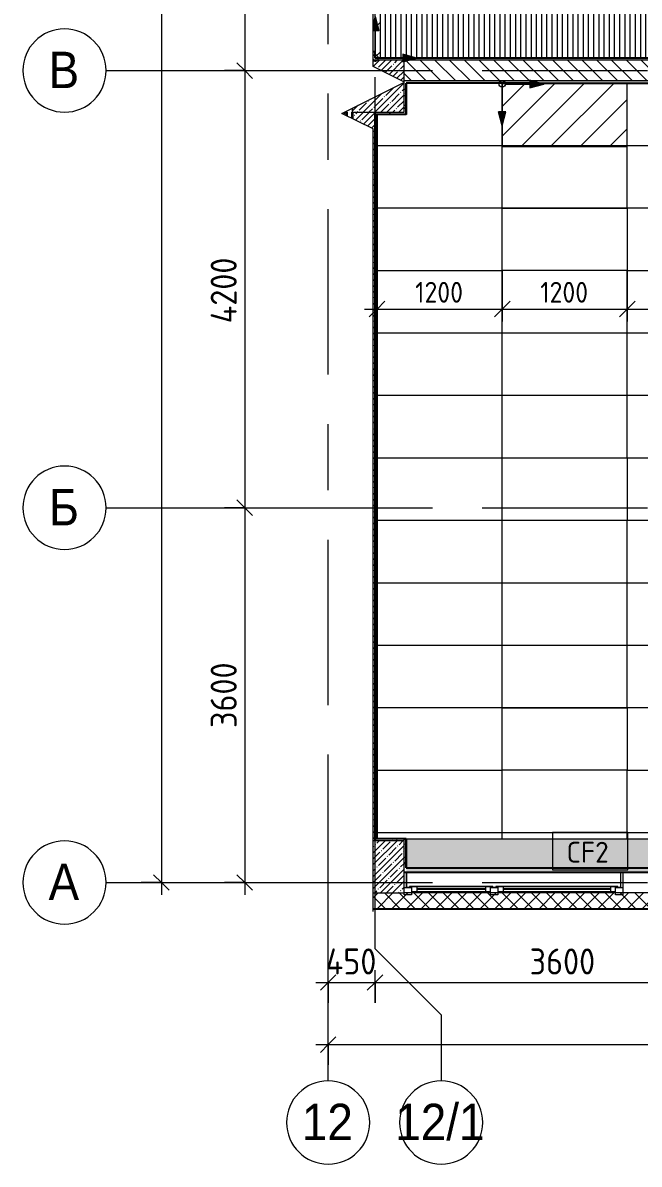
# Model space of a CAD drawing. Header units: millimetres. Extents: x 35378 to 237579, y -8553 to 29000.
# Drawn here: x 35378 to 41296, y -2706 to 8259 of the extents above; entities that cross this region are included whole.
import ezdxf

# ---------------------------------------------------------------- set-up
doc = ezdxf.new("R2010")
doc.units = ezdxf.units.MM
doc.linetypes.add('Осевая', pattern=[3175, 635, -476.25, 1587.5, -476.25])
for name, color, linetype, lineweight in [('A-ANNO-DIMS', 7, 'Continuous', 9), ('A-ANNO-DIMS-100', 7, 'Continuous', 9), ('A-CLNG', 7, 'Continuous', 9), ('A-CLNG-IDEN', 7, 'Continuous', 9), ('A-CLNG-PATT', 7, 'Continuous', 9), ('A-DETL', 7, 'Continuous', 9), ('A-DETL-GENF', 7, 'Continuous', 9), ('A-GLAZ', 7, 'Continuous', 9), ('A-GLAZ-1', 7, 'Continuous', 13), ('A-WALL', 7, 'Continuous', 9), ('I-WALL', 7, 'Continuous', 9), ('S-COLS', 7, 'Continuous', 9), ('Оси', 7, 'Continuous', 9), ('Оси-1', 7, 'Continuous', 20), ('Оси-2', 7, 'Осевая', 9)]:
    doc.layers.add(name, color=color, linetype=linetype, lineweight=lineweight)
for name, color, linetype, lineweight, true_color in [('A-DETL-GENF-2', 7, 'Continuous', 9, 0x004000), ('A-WALL-1', 7, 'Continuous', 35, 0x3c3c3c), ('A-WALL-2', 7, 'Continuous', 13, 0x3c3c3c), ('A-WALL-3', 7, 'Continuous', 25, 0x3c3c3c), ('A-WALL-FNSH-1', 7, 'Continuous', 9, 0x3c3c3c), ('A-WALL-FNSH-2', 7, 'Continuous', 13, 0x3c3c3c)]:
    doc.layers.add(name, color=color, linetype=linetype, lineweight=lineweight, true_color=true_color)
doc.styles.add('Arial', font='arial.ttf', dxfattribs={"width": 0.9, "height": 350})
doc.styles.add('GOST Common_1', font='GOST_Common.ttf', dxfattribs={"height": 200})
doc.styles.add('ISOCPEUR', font='isocpeur.ttf', dxfattribs={"width": 0.9, "height": 250})
doc.styles.add('ISOCPEUR_1', font='isocpeur.ttf', dxfattribs={"width": 0.9, "height": 200})
doc.dimstyles.new('ISO-2_0_0_9К_Средний_округл2', dxfattribs={"dimscale": 304.8, "dimtxt": 199.196235, "dimasz": 0.492126, "dimexe": 0.393701, "dimexo": 0, "dimgap": 0, "dimtad": 1, "dimdec": 0, "dimrnd": 10, "dimzin": 0, "dimdsep": 46, "dimtxsty": 'ISOCPEUR_1', "dimblk1": 'OBLIQUE', "dimblk2": 'OBLIQUE', "dimsah": 1, "dimcen": 0.09, "dimdle": 0.393701, "dimazin": 0, "dimtfac": 1, "dimtdec": 4, "dimtix": 1, "dimtmove": 0, "dimatfit": 3, "dimfxl": 1, "dimtvp": 1, "dimtolj": 1, "dimtzin": 0, "dimarcsym": 2})
doc.dimstyles.new('ISO-2_0_0_9К_Средний_округл2_1', dxfattribs={"dimscale": 304.8, "dimtxt": 199.196235, "dimasz": 0.492126, "dimexe": 0.393701, "dimexo": 0, "dimgap": 0, "dimtad": 1, "dimdec": 0, "dimrnd": 10, "dimzin": 0, "dimdsep": 46, "dimtxsty": 'ISOCPEUR_1', "dimblk1": 'OBLIQUE', "dimblk2": 'OBLIQUE', "dimsah": 1, "dimcen": 0.09, "dimdle": 0.393701, "dimazin": 0, "dimtfac": 1, "dimtdec": 4, "dimtix": 1, "dimtmove": 1, "dimatfit": 3, "dimfxl": 1, "dimtvp": 1, "dimtolj": 1, "dimtzin": 0, "dimarcsym": 2})
doc.dimstyles.new('ISO-2_5_0_9К_БОЛЬШОЙ', dxfattribs={"dimscale": 304.8, "dimtxt": 248.995294, "dimasz": 0.492126, "dimexe": 0.393701, "dimexo": 0.984252, "dimgap": 0, "dimtad": 1, "dimdec": 0, "dimrnd": 10, "dimzin": 0, "dimdsep": 46, "dimtxsty": 'ISOCPEUR', "dimblk1": 'OBLIQUE', "dimblk2": 'OBLIQUE', "dimsah": 1, "dimcen": 0.09, "dimdle": 0.393701, "dimazin": 0, "dimtfac": 1, "dimtdec": 4, "dimtix": 1, "dimtmove": 0, "dimatfit": 3, "dimfxl": 1, "dimtvp": 1, "dimtolj": 1, "dimtzin": 0, "dimarcsym": 2})
doc.dimstyles.new('ISO-2_5_0_9К_БОЛЬШОЙ_1', dxfattribs={"dimscale": 304.8, "dimtxt": 248.995294, "dimasz": 0.492126, "dimexe": 0.393701, "dimexo": 0.984252, "dimgap": 0, "dimtad": 1, "dimdec": 0, "dimrnd": 10, "dimzin": 0, "dimdsep": 46, "dimtxsty": 'ISOCPEUR', "dimblk1": 'OBLIQUE', "dimblk2": 'OBLIQUE', "dimsah": 1, "dimcen": 0.09, "dimdle": 0.393701, "dimazin": 0, "dimtfac": 1, "dimtdec": 4, "dimtix": 1, "dimtmove": 2, "dimatfit": 3, "dimfxl": 1, "dimtvp": 1, "dimtolj": 1, "dimtzin": 0, "dimarcsym": 2})
pattern_1 = [(45, (0, 0), (-57.02463, 57.02463), []), (45, (57.025, 0), (-57.02463, 57.02463), [100.806, -20.161, 3.353, -16.808])]
pattern_2 = [(0, (0, 0), (121.92, 30.48), [10.058, -81.382, 10.058, -81.382, -487.68]), (0, (0, 0), (121.92, 30.48), [-182.88, 10.058, -172.822, 10.058, -81.382, -213.36]), (0, (0, 0), (121.92, 30.48), [-457.2, 10.058, -50.902, 10.058, -142.342]), (120, (45.72, 15.24), (-87.356454, 90.345817), [10.058, -81.382, 10.058, -81.382, -487.68]), (120, (45.72, 15.24), (-87.356454, 90.345817), [-182.88, 10.058, -172.822, 10.058, -81.382, -213.36]), (120, (45.72, 15.24), (-87.356454, 90.345817), [-457.2, 10.058, -50.902, 10.058, -142.342]), (240, (60.96, 76.2), (-34.563546, -120.825817), [10.058, -81.382, 10.058, -81.382, -487.68]), (240, (60.96, 76.2), (-34.563546, -120.825817), [-182.88, 10.058, -172.822, 10.058, -81.382, -213.36]), (240, (60.96, 76.2), (-34.563546, -120.825817), [-457.2, 10.058, -50.902, 10.058, -142.342])]
pattern_3 = [(45, (0, 0), (-141.4214, 141.4214), [])]

# ---------------------------------------------------------------- blocks, each defined once
blk = doc.blocks.new('BSC_Колонна _Прямоугольная - 500х500-23286270-План потолков с обозначением видов отделки и геометрии 1 этажа в осях 12-23')
at = {"layer": 'S-COLS'}
h = blk.add_hatch(dxfattribs=at)
h.set_pattern_fill('FP_1', color=256, style=0, pattern_type=2)
h.set_pattern_definition([(45, (-38790, -7650), (-57.02463, 57.02463), []), (45, (-38732.975, -7650), (-57.02463, 57.02463), [100.806, -20.161, 3.353, -16.808])])
h.paths.add_polyline_path([(-250, -250), (250, -250), (250, 38), (-250, -212)])
h.paths.add_polyline_path([(250, 40), (250, 237), (237, 234), (237, 250), (-47, 250), (-47, 189), (221, 55)])
for p, q in [((237, 250), (-47, 250)), ((250, 40), (250, 237)), ((250, -250), (250, 38)), ((-250, -212), (-250, -250)), ((-250, -250), (250, -250))]:
    blk.add_line(p, q, dxfattribs=at)
blk = doc.blocks.new('BSC_Колонна _Прямоугольная - 500х500-V5-План потолков с обозначением видов отделки и геометрии 1 этажа в осях 12-23')
at = {"layer": 'S-COLS'}
h = blk.add_hatch(dxfattribs=at)
h.set_pattern_fill('FP_6', color=256, style=0, pattern_type=2)
h.set_pattern_definition([(45, (-38790, -150), (-57.02463, 57.02463), []), (45, (-38732.975, -150), (-57.02463, 57.02463), [100.806, -20.161, 3.353, -16.808])])
h.paths.add_polyline_path([(-47, -250), (250, -250), (250, 250), (-47, 250)])
for p, q in [((250, 250), (-47, 250)), ((250, -250), (250, 250)), ((-47, -250), (250, -250))]:
    blk.add_line(p, q, dxfattribs=at)
blk = doc.blocks.new('120_Окно_СКБ_2Ст - 120_Окно_СКБ_2Ст 2100х2400 _мал створка справа_-22446225-План потолков с обозначением видов отделки и геометрии 1 этажа в осях 12-23')
at = {"layer": 'A-GLAZ'}
for p, q in [((-930, -107), (100, -107)), ((270, -107), (930, -107)), ((-1030, -127), (-1000, -127)), ((100, -117), (-930, -117)), ((170, -127), (200, -127)), ((930, -117), (270, -117)), ((1000, -127), (1030, -127))]:
    blk.add_line(p, q, dxfattribs=at)
at = {"layer": 'A-GLAZ-1'}
for p, q in [((-1050, -127), (-1050, -57)), ((-1050, -57), (-980, -57)), ((-980, -57), (-980, -127)), ((150, -87), (-980, -87)), ((-980, -87), (-980, -127)), ((-930, -137), (-930, -87)), ((100, -137), (100, -87)), ((150, -127), (150, -57)), ((150, -57), (220, -57)), ((150, -127), (150, -87)), ((220, -57), (220, -127)), ((980, -87), (220, -87)), ((220, -87), (220, -127)), ((270, -137), (270, -87)), ((930, -137), (930, -87)), ((980, -127), (980, -57)), ((980, -57), (1050, -57)), ((980, -127), (980, -87)), ((1050, -57), (1050, -127)), ((-980, -127), (-1050, -127)), ((-980, -127), (-1000, -127)), ((-1000, -127), (-1000, -137)), ((-1000, -137), (170, -137)), ((170, -137), (-1000, -137)), ((220, -127), (150, -127)), ((170, -127), (150, -127)), ((170, -137), (170, -127)), ((220, -127), (200, -127)), ((200, -127), (200, -137)), ((200, -137), (1000, -137)), ((1000, -137), (200, -137)), ((1050, -127), (980, -127)), ((1000, -127), (980, -127)), ((1000, -137), (1000, -127))]:
    blk.add_line(p, q, dxfattribs=at)
blk = doc.blocks.new('BSC_Колонна _Прямоугольная - 500х500-V30-План потолков с обозначением видов отделки и геометрии 1 этажа в осях 12-23')
at = {"layer": 'S-COLS'}
h = blk.add_hatch(dxfattribs=at)
h.set_pattern_fill('FP_39', color=256, style=0, pattern_type=2)
h.set_pattern_definition([(45, (-38240, -7650), (-57.02463, 57.02463), []), (45, (-38182.975, -7650), (-57.02463, 57.02463), [100.806, -20.161, 3.353, -16.808])])
h.paths.add_polyline_path([(250, -250), (250, -237), (225, -250)])
for p, q in [((225, -250), (250, -250)), ((250, -250), (250, -237))]:
    blk.add_line(p, q, dxfattribs=at)
blk = doc.blocks.new('Начало раскладки_красным - Начало раскладки_красным-26112293-План потолков с обозначением видов отделки и геометрии 1 этажа в осях 12-23')
at = {"layer": 'A-DETL-GENF'}
for points in [[(36, 265), (0, 400), (-36, 265)], [(400, 0), (265, 36), (265, -36)]]:
    blk.add_hatch(color=256, dxfattribs=at).paths.add_polyline_path(points)
for p, q in [((0, 400), (-36, 265)), ((0, 400), (-36, 265)), ((36, 265), (0, 400)), ((0, 400), (36, 265)), ((-36, 265), (36, 265)), ((-36, 265), (36, 265)), ((0, 30), (0, 265)), ((30, 0), (265, 0)), ((400, 0), (265, 36)), ((265, 36), (265, -36)), ((400, 0), (265, 36)), ((265, 36), (265, -36)), ((400, 0), (265, -36)), ((265, -36), (400, 0))]:
    blk.add_line(p, q, dxfattribs=at)
blk.add_circle((0, 0), 30, dxfattribs=at)
blk = doc.blocks.new('Начало раскладки_красным - Начало раскладки_красным-V51-План потолков с обозначением видов отделки и геометрии 1 этажа в осях 12-23')
at = {"layer": 'A-DETL-GENF'}
for points in [[(-19, 265), (36, 265), (0, 400), (-19, 329), (-19, 302)], [(265, -36), (400, 0), (265, 36)]]:
    blk.add_hatch(color=256, dxfattribs=at).paths.add_polyline_path(points)
for p, q in [((0, 400), (-19, 329)), ((0, 400), (-19, 329)), ((36, 265), (0, 400)), ((0, 400), (36, 265)), ((-19, 265), (36, 265)), ((-19, 265), (36, 265)), ((0, 30), (0, 265)), ((30, 0), (265, 0)), ((400, 0), (265, 36)), ((265, 36), (265, -36)), ((400, 0), (265, 36)), ((265, 36), (265, -36)), ((400, 0), (265, -36)), ((265, -36), (400, 0))]:
    blk.add_line(p, q, dxfattribs=at)
for start, end in [(360, 131.0161), (228.9292, 360)]:
    blk.add_arc((0, 0), 30, start, end, dxfattribs=at)
blk = doc.blocks.new('DET_L_Линия разрыва - М100-30696565-План потолков с обозначением видов отделки и геометрии 1 этажа в осях 12-23')
at = {"layer": 'A-DETL-GENF'}
for p, q in [((7669, 300), (7519, 0)), ((7969, -300), (7669, 300)), ((7519, 0), (0, 0)), ((8119, 0), (7969, -300)), ((15638, 0), (8119, 0))]:
    blk.add_line(p, q, dxfattribs=at)
blk = doc.blocks.new('Ось сетки - D8-29747960-План потолков с обозначением видов отделки и геометрии 1 этажа в осях 12-23')
at = {"layer": 'Оси-1'}
for start, end in [(360, 180), (180, 360)]:
    blk.add_arc((0, 0), 4, start, end, dxfattribs=at)
blk = doc.blocks.new('DIMBLOCK10-План потолков с обозначением видов отделки и геометрии 1 этажа в осях 12-23')
at = {"layer": 'A-ANNO-DIMS-100', "lineweight": 20}
for p, q in [((37509, 10500), (37434, 10575)), ((37509, 10500), (37584, 10425)), ((37509, 7800), (37434, 7875)), ((37509, 7800), (37584, 7725))]:
    blk.add_line(p, q, dxfattribs=at)
at = {"layer": 'A-ANNO-DIMS-100'}
for p, q in [((37315, 10500), (37629, 10500)), ((37509, 10500), (37315, 10500)), ((37509, 10500), (37509, 7800)), ((37315, 7800), (37629, 7800)), ((37509, 7800), (37315, 7800))]:
    blk.add_line(p, q, dxfattribs=at)
at = {"layer": 'A-ANNO-DIMS-100', "color": 0, "insert": (37182, 8834), "char_height": 250, "width": 758.48, "attachment_point": 1, "rotation": 90, "line_spacing_factor": 1.149209, "style": 'ISOCPEUR'}
blk.add_mtext('2700', dxfattribs=at)
blk = doc.blocks.new('_Oblique')
at = {"color": 0, "linetype": 'ByBlock', "lineweight": -2}
blk.add_line((-0.5, -0.5), (0.5, 0.5), dxfattribs=at)
blk = doc.blocks.new('DIMBLOCK11-План потолков с обозначением видов отделки и геометрии 1 этажа в осях 12-23')
at = {"layer": 'A-ANNO-DIMS-100'}
for p, q in [((37315, 7800), (37629, 7800)), ((37509, 7800), (37315, 7800)), ((37509, 7800), (37509, 3600)), ((37315, 3600), (37629, 3600)), ((37509, 3600), (37315, 3600))]:
    blk.add_line(p, q, dxfattribs=at)
at = {"layer": 'A-ANNO-DIMS-100', "lineweight": 20}
for p, q in [((37509, 7800), (37434, 7875)), ((37509, 7800), (37584, 7725)), ((37509, 3600), (37434, 3675)), ((37509, 3600), (37584, 3525))]:
    blk.add_line(p, q, dxfattribs=at)
at = {"layer": 'A-ANNO-DIMS-100', "color": 0, "insert": (37182, 5372), "char_height": 250, "width": 787.21, "attachment_point": 1, "rotation": 90, "line_spacing_factor": 1.149209, "style": 'ISOCPEUR'}
blk.add_mtext('4200', dxfattribs=at)
blk = doc.blocks.new('DIMBLOCK12-План потолков с обозначением видов отделки и геометрии 1 этажа в осях 12-23')
at = {"layer": 'A-ANNO-DIMS-100', "lineweight": 20}
for p, q in [((37509, 3600), (37434, 3675)), ((37509, 3600), (37584, 3525)), ((37509, 0), (37434, 75)), ((37509, 0), (37584, -75))]:
    blk.add_line(p, q, dxfattribs=at)
at = {"layer": 'A-ANNO-DIMS-100'}
for p, q in [((37315, 3600), (37629, 3600)), ((37509, 3600), (37315, 3600)), ((37509, 3600), (37509, -120)), ((37315, 0), (37629, 0)), ((37509, 0), (37315, 0))]:
    blk.add_line(p, q, dxfattribs=at)
at = {"layer": 'A-ANNO-DIMS-100', "color": 0, "insert": (37182, 1484), "char_height": 250, "width": 758.48, "attachment_point": 1, "rotation": 90, "line_spacing_factor": 1.149209, "style": 'ISOCPEUR'}
blk.add_mtext('3600', dxfattribs=at)
blk = doc.blocks.new('DIMBLOCK13-План потолков с обозначением видов отделки и геометрии 1 этажа в осях 12-23')
at = {"layer": 'A-ANNO-DIMS-100'}
for p, q in [((36709, 27120), (36709, -120)), ((36515, 27000), (36829, 27000)), ((36709, 27000), (36515, 27000)), ((36515, 0), (36829, 0)), ((36709, 0), (36515, 0))]:
    blk.add_line(p, q, dxfattribs=at)
at = {"layer": 'A-ANNO-DIMS-100', "lineweight": 20}
for p, q in [((36709, 27000), (36634, 27075)), ((36709, 27000), (36784, 26925)), ((36709, 0), (36634, 75)), ((36709, 0), (36784, -75))]:
    blk.add_line(p, q, dxfattribs=at)
at = {"layer": 'A-ANNO-DIMS-100', "color": 0, "insert": (36382, 13795), "char_height": 250, "width": 948.1, "attachment_point": 1, "rotation": 90, "line_spacing_factor": 1.149209, "style": 'ISOCPEUR'}
blk.add_mtext('27000', dxfattribs=at)
blk = doc.blocks.new('DIMBLOCK14-План потолков с обозначением видов отделки и геометрии 1 этажа в осях 12-23')
at = {"layer": 'A-ANNO-DIMS-100'}
for p, q in [((38310, -1751), (38310, -1437)), ((84560, -1751), (84560, -1437)), ((38190, -1557), (84680, -1557)), ((38310, -1557), (38310, -1751)), ((84560, -1557), (84560, -1751))]:
    blk.add_line(p, q, dxfattribs=at)
at = {"layer": 'A-ANNO-DIMS-100', "lineweight": 20}
for p, q in [((38310, -1557), (38385, -1482)), ((84560, -1557), (84635, -1482)), ((38310, -1557), (38235, -1632)), ((84560, -1557), (84485, -1632))]:
    blk.add_line(p, q, dxfattribs=at)
at = {"layer": 'A-ANNO-DIMS-100', "color": 0, "insert": (61028, -1231), "char_height": 250, "width": 976.83, "attachment_point": 1, "line_spacing_factor": 1.149209, "style": 'ISOCPEUR'}
blk.add_mtext('46250', dxfattribs=at)
blk = doc.blocks.new('DIMBLOCK15-План потолков с обозначением видов отделки и геометрии 1 этажа в осях 12-23')
at = {"layer": 'A-ANNO-DIMS-100'}
for p, q in [((38310, -1155), (38310, -841)), ((38760, -1155), (38760, -841)), ((38190, -961), (38760, -961)), ((38310, -961), (38310, -1155)), ((38760, -961), (38760, -1155))]:
    blk.add_line(p, q, dxfattribs=at)
at = {"layer": 'A-ANNO-DIMS-100', "lineweight": 20}
for p, q in [((38310, -961), (38235, -1036)), ((38310, -961), (38385, -886)), ((38760, -961), (38685, -1036)), ((38760, -961), (38835, -886))]:
    blk.add_line(p, q, dxfattribs=at)
at = {"layer": 'A-ANNO-DIMS-100', "color": 0, "insert": (38286, -634), "char_height": 250, "width": 597.59, "attachment_point": 1, "line_spacing_factor": 1.149209, "style": 'ISOCPEUR'}
blk.add_mtext('450', dxfattribs=at)
blk = doc.blocks.new('DIMBLOCK16-План потолков с обозначением видов отделки и геометрии 1 этажа в осях 12-23')
at = {"layer": 'A-ANNO-DIMS-100'}
for p, q in [((38760, -1155), (38760, -841)), ((42360, -1155), (42360, -841)), ((38760, -961), (42360, -961)), ((38760, -961), (38760, -1155)), ((42360, -961), (42360, -1155))]:
    blk.add_line(p, q, dxfattribs=at)
at = {"layer": 'A-ANNO-DIMS-100', "lineweight": 20}
for p, q in [((38760, -961), (38685, -1036)), ((38760, -961), (38835, -886)), ((42360, -961), (42285, -1036)), ((42360, -961), (42435, -886))]:
    blk.add_line(p, q, dxfattribs=at)
at = {"layer": 'A-ANNO-DIMS-100', "color": 0, "insert": (40244, -634), "char_height": 250, "width": 758.48, "attachment_point": 1, "line_spacing_factor": 1.149209, "style": 'ISOCPEUR'}
blk.add_mtext('3600', dxfattribs=at)
blk = doc.blocks.new('DIMBLOCK66-План потолков с обозначением видов отделки и геометрии 1 этажа в осях 12-23')
at = {"layer": 'A-ANNO-DIMS-100'}
for p, q in [((39982, 5879), (39982, 5388)), ((39982, 5508), (39982, 5879)), ((38780, 5614), (38780, 5388)), ((38780, 5508), (38780, 5614)), ((38660, 5508), (39982, 5508))]:
    blk.add_line(p, q, dxfattribs=at)
at = {"layer": 'A-ANNO-DIMS-100', "lineweight": 20}
for p, q in [((38780, 5508), (38705, 5433)), ((38780, 5508), (38855, 5583)), ((39982, 5508), (39907, 5433)), ((39982, 5508), (40057, 5583))]:
    blk.add_line(p, q, dxfattribs=at)
at = {"layer": 'A-ANNO-DIMS-100', "color": 0, "insert": (39145, 5770), "char_height": 200, "width": 565.41, "attachment_point": 1, "line_spacing_factor": 1.149209, "style": 'ISOCPEUR_1'}
blk.add_mtext('1200', dxfattribs=at)
blk = doc.blocks.new('DIMBLOCK67-План потолков с обозначением видов отделки и геометрии 1 этажа в осях 12-23')
at = {"layer": 'A-ANNO-DIMS-100'}
for p, q in [((39982, 5879), (39982, 5388)), ((39982, 5508), (39982, 5879)), ((41182, 5879), (41182, 5388)), ((41182, 5508), (41182, 5879)), ((39982, 5508), (41182, 5508))]:
    blk.add_line(p, q, dxfattribs=at)
at = {"layer": 'A-ANNO-DIMS-100', "lineweight": 20}
for p, q in [((39982, 5508), (39907, 5433)), ((39982, 5508), (40057, 5583)), ((41182, 5508), (41107, 5433)), ((41182, 5508), (41257, 5583))]:
    blk.add_line(p, q, dxfattribs=at)
at = {"layer": 'A-ANNO-DIMS-100', "color": 0, "insert": (40346, 5770), "char_height": 200, "width": 565.41, "attachment_point": 1, "line_spacing_factor": 1.149209, "style": 'ISOCPEUR_1'}
blk.add_mtext('1200', dxfattribs=at)
blk = doc.blocks.new('DIMBLOCK68-План потолков с обозначением видов отделки и геометрии 1 этажа в осях 12-23')
at = {"layer": 'A-ANNO-DIMS-100'}
for p, q in [((41182, 5879), (41182, 5388)), ((41182, 5508), (41182, 5879)), ((42382, 5879), (42382, 5388)), ((42382, 5508), (42382, 5879)), ((41182, 5508), (42382, 5508)), ((41582, 5508), (41782, 5508)), ((42154, 5508), (41582, 5508))]:
    blk.add_line(p, q, dxfattribs=at)
at = {"layer": 'A-ANNO-DIMS-100', "lineweight": 20}
for p, q in [((41182, 5508), (41107, 5433)), ((41182, 5508), (41257, 5583)), ((42382, 5508), (42307, 5433)), ((42382, 5508), (42457, 5583))]:
    blk.add_line(p, q, dxfattribs=at)
at = {"layer": 'A-ANNO-DIMS-100', "color": 0, "insert": (41682, 5770), "char_height": 200, "width": 565.41, "attachment_point": 1, "line_spacing_factor": 1.149209, "style": 'ISOCPEUR_1'}
blk.add_mtext('1200', dxfattribs=at)
blk = doc.blocks.new('М_потолков - Марка_ Имя типа-25382930-План потолков с обозначением видов отделки и геометрии 1 этажа в осях 12-23')
at = {"layer": 'A-CLNG-IDEN'}
for p, q in [((3.625, 1.984375), (-3.625, 1.984375)), ((-3.625, 1.984375), (-3.625, -1.59375)), ((3.625, -1.59375), (3.625, 1.984375)), ((-3.625, -1.59375), (3.625, -1.59375))]:
    blk.add_line(p, q, dxfattribs=at)

msp = doc.modelspace()

# ---------------------------------------------------------------- hatches: boundary and pattern name
at = {"layer": 'A-CLNG-PATT'}
h = msp.add_hatch(dxfattribs=at)
h.set_pattern_fill('FP_65', color=256, style=0, pattern_type=2)
h.set_pattern_definition([(90, (69761, -2785.95), (-50, 3e-15), [])])
h.paths.add_polyline_path([(74079, 7921), (74079, 8301), (75459, 8301), (75459, 10879.5), (61939, 10879.5), (61939, 11349), (61381, 11349), (61381, 10879), (42401, 10879), (42401, 10209), (38761, 10209), (38761.8, 8320), (38798.1, 8184.8), (38761, 8184.7), (38761, 7921), (39026.8, 7921), (39026.7, 7956.4), (39162, 7921), (73497.9, 7921)])
h = msp.add_hatch(dxfattribs=at)
h.set_pattern_fill('FP_58', color=256, style=0, pattern_type=2)
h.set_pattern_definition([(180, (38781, 5879.5), (-7e-14, -600), []), (270, (38781, 5879.5), (1200, 7e-14), [])])
h.paths.add_polyline_path([(47389, 420), (47389, 7049), (46209, 7049), (46209, 7659), (44211, 7659), (44211, 7049), (42889, 7049), (42889, 7679), (40348.2, 7679), (40381, 7670.2), (40245.8, 7633.9), (40245.7, 7679), (39061, 7679), (39061, 7379), (38781, 7379), (38781, 420), (47075.4, 420)])
h.paths.add_polyline_path([(44782.1, 1078.9), (44782.1, 1678.9), (45982.1, 1678.9), (45982.1, 1078.9)])
h.paths.add_polyline_path([(43582.1, 1078.9), (42382.1, 1078.9), (42382.1, 1678.9), (43582.1, 1678.9)])
h.paths.add_polyline_path([(41182.1, 1078.9), (39982.1, 1078.9), (39982.1, 1678.9), (41182.1, 1678.9)])
h.paths.add_polyline_path([(44782.1, 3478.9), (44782.1, 4078.9), (45982.1, 4078.9), (45982.1, 3478.9)])
h.paths.add_polyline_path([(42382.1, 3478.9), (42382.1, 4078.9), (43582.1, 4078.9), (43582.1, 3478.9)])
h.paths.add_polyline_path([(39982.1, 3478.9), (39982.1, 4078.9), (41182.1, 4078.9), (41182.1, 3478.9)])
h.paths.add_polyline_path([(44782.1, 5878.9), (44782.1, 6478.9), (45982.1, 6478.9), (45982.1, 5878.9)])
h.paths.add_polyline_path([(42382.1, 5878.9), (42382.1, 6478.9), (43582.1, 6478.9), (43582.1, 5878.9)])
h.paths.add_polyline_path([(41182.1, 5878.9), (39982.1, 5878.9), (39982.1, 6478.9), (41182.1, 6478.9)])
h.paths.add_polyline_path([(39981.2, 7270), (39944.9, 7405.2), (40017.4, 7405.3)])
h = msp.add_hatch(color=256, dxfattribs=at)
h.paths.add_polyline_path([(47389, 141), (47389, 420), (43431, 420), (43431, 141), (47075.4, 141)])
h.paths.add_polyline_path([(39735.7, 141), (42890, 141), (42890, 420), (39061, 420), (39061, 141)])
at = {"layer": 'A-DETL-GENF-2'}
h = msp.add_hatch(dxfattribs=at)
h.set_pattern_fill('FP_71', color=256, style=0, pattern_type=2)
h.set_pattern_definition(pattern_3)
h.paths.add_polyline_path([(38761, 7920), (38811, 7920), (38811, 10210), (38761, 10210), (38761.8, 8320), (38798.1, 8184.8), (38761, 8184.7)])
h = msp.add_hatch(dxfattribs=at)
h.set_pattern_fill('FP_71', color=256, style=0, pattern_type=2)
h.set_pattern_definition(pattern_3)
h.paths.add_polyline_path([(40017.4, 7070), (41181, 7070), (41181, 7671), (40381, 7670.2), (40245.8, 7633.9), (40245.7, 7671), (39981, 7671), (39981, 7405.2), (40017.4, 7405.3), (39981, 7270), (39981, 7070)])
at = {"layer": 'A-WALL'}
h = msp.add_hatch(dxfattribs=at)
h.set_pattern_fill('FP_19', color=256, style=0, pattern_type=2)
h.set_pattern_definition([(45, (0, 0), (-70.71068, 70.71068), []), (135, (0, 0), (-70.71068, -70.71068), [])])
h.paths.add_polyline_path([(55882.9, -250), (56627.1, -250), (56627.1, -100), (38742.7, -100), (38742.7, -250), (52947, -250)])
at = {"layer": 'I-WALL'}
h = msp.add_hatch(dxfattribs=at)
h.set_pattern_fill('FP_57', color=256, style=0, pattern_type=2)
h.set_pattern_definition(pattern_2)
h.paths.add_polyline_path([(38742.7, 7900), (38760, 7900), (38760, 7980), (38742.7, 7980), (38742.7, 7902.7)])
h.paths.add_polyline_path([(38760, 10130), (38760, 10230), (38742.7, 10230), (38742.7, 10130)])
h = msp.add_hatch(dxfattribs=at)
h.set_pattern_fill('FP_57', color=256, style=0, pattern_type=2)
h.set_pattern_definition(pattern_2)
h.paths.add_polyline_path([(70562.1, 7900), (74100, 7900), (74100, 7920), (39157.8, 7919.1), (39086.7, 7900), (67626.2, 7900)])
h.paths.add_polyline_path([(38761, 7900), (39026.8, 7900), (39026.7, 7920), (38760, 7920), (38760, 7900)])
h = msp.add_hatch(dxfattribs=at)
h.set_pattern_fill('FP_21', color=256, style=0, pattern_type=2)
h.set_pattern_definition([(135, (0, 0), (-70.71068, -70.71068), [])])
h.paths.add_polyline_path([(39735.7, 7700), (40245.8, 7700), (40245.7, 7706.4), (40269.7, 7700), (42910, 7700), (42910, 7900), (39086.7, 7900), (39040, 7887.5), (39040, 7700), (39060, 7700)])
h = msp.add_hatch(dxfattribs=at)
h.set_pattern_fill('FP_57', color=256, style=0, pattern_type=2)
h.set_pattern_definition(pattern_2)
h.paths.add_polyline_path([(39060, 7380), (39060, 7700), (39040, 7700), (39040, 7690.3), (39042.7, 7689), (39040, 7687.7), (39040, 7380), (39042.7, 7380)])
h = msp.add_hatch(dxfattribs=at)
h.set_pattern_fill('FP_57', color=256, style=0, pattern_type=2)
h.set_pattern_definition(pattern_2)
h.paths.add_polyline_path([(41203.7, 7680), (42890, 7680), (42890, 7700), (40269.7, 7700), (40344.5, 7680), (40381, 7680)])
h.paths.add_polyline_path([(39061, 7680), (40245.8, 7680), (40245.7, 7700), (39060, 7700), (39060, 7680)])
h = msp.add_hatch(dxfattribs=at)
h.set_pattern_fill('FP_17', color=256, style=0, pattern_type=2)
h.set_pattern_definition(pattern_1)
h.paths.add_polyline_path([(38490, 7365.3), (38490, 7400), (38464.7, 7400), (38442.7, 7389)])
h = msp.add_hatch(dxfattribs=at)
h.set_pattern_fill('FP_17', color=256, style=0, pattern_type=2)
h.set_pattern_definition(pattern_1)
h.paths.add_polyline_path([(38742.7, 400), (38760, 400), (38760, 7400), (38540, 7400), (38540, 7340.3), (38742.7, 7239), (38742.7, 470.3)])
h = msp.add_hatch(dxfattribs=at)
h.set_pattern_fill('FP_57', color=256, style=0, pattern_type=2)
h.set_pattern_definition(pattern_2)
h.paths.add_polyline_path([(38780, 7380), (39040, 7380), (39040, 7400), (38760, 7400), (38760, 7380)])
h = msp.add_hatch(dxfattribs=at)
h.set_pattern_fill('FP_57', color=256, style=0, pattern_type=2)
h.set_pattern_definition(pattern_2)
h.paths.add_polyline_path([(38766.7, 400), (38780, 400), (38780, 7380), (38760, 7380), (38760, 400)])
h = msp.add_hatch(dxfattribs=at)
h.set_pattern_fill('FP_57', color=256, style=0, pattern_type=2)
h.set_pattern_definition(pattern_2)
h.paths.add_polyline_path([(39060, 400), (39060, 420), (38780, 420), (38780, 400), (39040, 400)])
h = msp.add_hatch(dxfattribs=at)
h.set_pattern_fill('FP_57', color=256, style=0, pattern_type=2)
h.set_pattern_definition(pattern_2)
h.paths.add_polyline_path([(39060, 100), (39060, 400), (39040, 400), (39040, 100)])
h = msp.add_hatch(dxfattribs=at)
h.set_pattern_fill('FP_57', color=256, style=0, pattern_type=2)
h.set_pattern_definition(pattern_2)
h.paths.add_polyline_path([(41203.7, 100), (42910, 100), (42910, 140), (39060, 140), (39060, 100), (39735.7, 100)])

# ---------------------------------------------------------------- linework, layer by layer
at = {"layer": 'A-CLNG'}
for p, q in [((38761, 8184.8), (38761, 7921)), ((38761, 7921), (39026.8, 7921)), ((39159.1, 7921), (74079, 7921)), ((39061, 7679), (39061, 7379)), ((39061, 7379), (38781, 7379)), ((38781, 7379), (38781, 420)), ((39982.1, 5878.9), (39982.1, 6478.9)), ((39982.1, 6478.9), (41182.1, 6478.9)), ((41182.1, 6478.9), (41182.1, 5878.9)), ((41182.1, 5878.9), (39982.1, 5878.9)), ((39982.1, 3478.9), (39982.1, 4078.9)), ((39982.1, 4078.9), (41182.1, 4078.9)), ((41182.1, 4078.9), (41182.1, 3478.9)), ((41182.1, 3478.9), (39982.1, 3478.9)), ((39982.1, 1078.9), (39982.1, 1678.9)), ((39982.1, 1678.9), (41182.1, 1678.9)), ((41182.1, 1678.9), (41182.1, 1078.9)), ((41182.1, 1078.9), (39982.1, 1078.9)), ((39060, 420), (42890, 420)), ((39061, 420), (39061, 141))]:
    msp.add_line(p, q, dxfattribs=at)
at = {"layer": 'A-DETL'}
for p, q in [((38811, 7920), (38811, 10210)), ((38761, 8184.8), (38761, 7920)), ((38761, 7920), (38811, 7920)), ((40245.8, 7671), (39981, 7671)), ((39981, 7671), (39981, 7405.2)), ((41181, 7671), (40378.1, 7671)), ((41181, 7070), (41181, 7671)), ((39981, 7270.9), (39981, 7070)), ((39981, 7070), (41181, 7070))]:
    msp.add_line(p, q, dxfattribs=at)
at = {"layer": 'A-WALL'}
for p, q in [((42910, 7900), (39086.7, 7900)), ((40245.8, 7700), (39040, 7700)), ((42910, 7700), (40269.7, 7700)), ((41140, -48), (41140, -100)), ((38742.7, -250), (75850, -250))]:
    msp.add_line(p, q, dxfattribs=at)
at = {"layer": 'A-WALL-1'}
for p, q in [((38490, 7365.3), (38490, 7400)), ((38540, 7400), (38540, 7340.3)), ((38760, 7400), (38760, 400))]:
    msp.add_line(p, q, dxfattribs=at)
at = {"layer": 'A-WALL-2'}
msp.add_line((42910, -100), (39040, -100), dxfattribs=at)
at = {"layer": 'A-WALL-3'}
for p, q in [((38760, 7980), (38742.7, 7980)), ((38760, 7920), (38760, 7980)), ((39026.8, 7920), (38761, 7920)), ((74080, 7920), (39161.1, 7920)), ((39060, 7380), (39060, 7680)), ((40245.8, 7680), (39060, 7680)), ((40344.5, 7680), (42890, 7680)), ((38780, 7380), (39060, 7380)), ((38780, 420), (38780, 7380)), ((39060, 420), (38780, 420)), ((39060, 140), (39060, 420)), ((39060, 140), (42890, 140)), ((39040, 100), (42910, 100))]:
    msp.add_line(p, q, dxfattribs=at)
at = {"layer": 'A-WALL-FNSH-1'}
msp.add_line((38742.7, -258), (75858, -258), dxfattribs=at)
at = {"layer": 'A-WALL-FNSH-2'}
for p, q in [((39061, 7680), (39061, 7679)), ((39061, 7679), (40245.8, 7679)), ((40348.2, 7679), (42889, 7679)), ((42890, 141), (39060, 141)), ((38742.7, -253), (75853, -253))]:
    msp.add_line(p, q, dxfattribs=at)
at = {"layer": 'I-WALL'}
for p, q in [((38760, 7980), (38760, 8000)), ((38761, 8000), (38760, 8000)), ((39630, 7921), (39630, 7920)), ((39060, 100), (39060, -48)), ((39061, 100), (39061, -48)), ((41119, -48), (41119, 100)), ((41120, -48), (41120, 100)), ((41140, 100), (41140, -48)), ((39040, -48), (39061, -48)), ((41119, -48), (41140, -48))]:
    msp.add_line(p, q, dxfattribs=at)
at = {"layer": 'Оси'}
for p, q in [((36178.1, 7800), (38678.1, 7800)), ((36178.1, 3600), (38678.1, 3600)), ((38760, -636.3), (38760, 1863.7)), ((38310, -1906.3), (38310, 593.7)), ((36178.1, 0), (38678.1, 0)), ((38760, -636.3), (39395, -1271.3)), ((39395, -1271.3), (39395, -1906.3))]:
    msp.add_line(p, q, dxfattribs=at)
at = {"layer": 'Оси-2'}
for p, q in [((38310, 593.7), (38310, 21277.7)), ((38760, 1863.7), (38760, 12700)), ((38678.1, 7800), (82214, 7800)), ((38678.1, 3600), (82214, 3600)), ((38678.1, 0), (82214, 0))]:
    msp.add_line(p, q, dxfattribs=at)

# ---------------------------------------------------------------- block references
at = {"layer": 'A-CLNG-IDEN', "xscale": 99.99999999999993, "yscale": 99.99999999999993, "zscale": 99.99999999999993}
msp.add_blockref('М_потолков - Марка_ Имя типа-25382930-План потолков с обозначением видов отделки и геометрии 1 этажа в осях 12-23', (40825.6, 281), dxfattribs=at)
at = {"layer": 'A-DETL-GENF'}
for name, p, rotation in [('DET_L_Линия разрыва - М100-30696565-План потолков с обозначением видов отделки и геометрии 1 этажа в осях 12-23', (38742.7, 15358), 270.0000000000003), ('Начало раскладки_красным - Начало раскладки_красным-V51-План потолков с обозначением видов отделки и геометрии 1 этажа в осях 12-23', (38762, 7920), 0.03359668727813597), ('Начало раскладки_красным - Начало раскладки_красным-26112293-План потолков с обозначением видов отделки и геометрии 1 этажа в осях 12-23', (39981, 7670), 270.0335966872863)]:
    msp.add_blockref(name, p, dxfattribs=dict(at, rotation=rotation))
at = {"layer": 'A-GLAZ', "rotation": 180}
msp.add_blockref('120_Окно_СКБ_2Ст - 120_Окно_СКБ_2Ст 2100х2400 _мал створка справа_-22446225-План потолков с обозначением видов отделки и геометрии 1 этажа в осях 12-23', (40090, -175), dxfattribs=at)
at = {"layer": 'S-COLS'}
for name, p in [('BSC_Колонна _Прямоугольная - 500х500-23286270-План потолков с обозначением видов отделки и геометрии 1 этажа в осях 12-23', (38790, 7650)), ('BSC_Колонна _Прямоугольная - 500х500-V30-План потолков с обозначением видов отделки и геометрии 1 этажа в осях 12-23', (38240, 7650)), ('BSC_Колонна _Прямоугольная - 500х500-V5-План потолков с обозначением видов отделки и геометрии 1 этажа в осях 12-23', (38790, 150))]:
    msp.add_blockref(name, p, dxfattribs=at)
at = {"layer": 'Оси-1', "xscale": 99.99999999999993, "yscale": 99.99999999999993, "zscale": 99.99999999999993, "rotation": 269.9999999999994}
for p in [(35778.1, 7800), (35778.1, 3600), (35778.1, 0)]:
    msp.add_blockref('Ось сетки - D8-29747960-План потолков с обозначением видов отделки и геометрии 1 этажа в осях 12-23', p, dxfattribs=at)
at = {"layer": 'Оси-1', "xscale": 99.99999999999993, "yscale": 99.99999999999993, "zscale": 99.99999999999993}
for p in [(38310, -2306.3), (39395, -2306.3)]:
    msp.add_blockref('Ось сетки - D8-29747960-План потолков с обозначением видов отделки и геометрии 1 этажа в осях 12-23', p, dxfattribs=at)

# ---------------------------------------------------------------- texts
at = {"layer": 'A-CLNG-IDEN', "insert": (40599.8, 390.7), "char_height": 200, "width": 529.114, "attachment_point": 1, "style": 'GOST Common_1'}
msp.add_mtext('CF2', dxfattribs=at)
at = {"layer": 'Оси', "char_height": 350, "attachment_point": 1, "style": 'Arial'}
for s, insert, width in [('\\fArial|b0|i0|c204|p34|;\\W.9;В', (35625.3, 7981), 360.759), ('\\fArial|b0|i0|c204|p34|;\\W.9;Б', (35628.5, 3781), 353.544), ('\\fArial|b0|i0|c204|p34|;\\W.9;А', (35625.3, 181), 360.759), ('12', (38057.4, -2125.6), 606.076), ('12/1', (38954.7, -2125.6), 1060.633)]:
    msp.add_mtext(s, dxfattribs=dict(at, insert=insert, width=width))

# ---------------------------------------------------------------- dimensions: what is measured, and where the dimension line sits
at = {"layer": 'A-ANNO-DIMS'}
dim = msp.add_linear_dim(base=(36708.9, 0), p1=(36815, 27000), p2=(36815, 0), angle=90, dimstyle='ISO-2_5_0_9К_БОЛЬШОЙ_1', override={"dimpost": '<>', "dimfxl": 26999.999823}, dxfattribs=at)
dim.commit()
dim.dimension.update_dxf_attribs({"geometry": 'DIMBLOCK13-План потолков с обозначением видов отделки и геометрии 1 этажа в осях 12-23', "text_midpoint": (36549, 14269.3), "dimtype": 160, "text_rotation": 90})
for base, p1, p2, override, picture, middle in [((37508.9, 7800), (37615, 10500), (37615, 7800), {"dimpost": '<>', "dimfxl": 2700}, 'DIMBLOCK10-План потолков с обозначением видов отделки и геометрии 1 этажа в осях 12-23', (37383.9, 9150)), ((37508.9, 3600), (37615, 7800), (37615, 3600), {"dimpost": '<>', "dimfxl": 4200}, 'DIMBLOCK11-План потолков с обозначением видов отделки и геометрии 1 этажа в осях 12-23', (37383.9, 5700)), ((37508.9, 0), (37615, 3600), (37615, 0), {"dimpost": '<>', "dimfxl": 3600}, 'DIMBLOCK12-План потолков с обозначением видов отделки и геометрии 1 этажа в осях 12-23', (37383.9, 1800))]:
    dim = msp.add_linear_dim(base=base, p1=p1, p2=p2, angle=90, dimstyle='ISO-2_5_0_9К_БОЛЬШОЙ', override=override, dxfattribs=at)
    dim.commit()
    dim.dimension.update_dxf_attribs({"geometry": picture, "text_midpoint": middle})
for base, p1, p2, dimstyle, override, picture, middle in [((39982.1, 5508.2), (38780, 5614.3), (39982.1, 5878.9), 'ISO-2_0_0_9К_Средний_округл2', {"dimpost": '<>', "dimfxl": 1230.838783}, 'DIMBLOCK66-План потолков с обозначением видов отделки и геометрии 1 этажа в осях 12-23', (39381, 5608.2)), ((41182.1, 5508.2), (39982.1, 5878.9), (41182.1, 5878.9), 'ISO-2_0_0_9К_Средний_округл2', {"dimpost": '<>', "dimfxl": 1200}, 'DIMBLOCK67-План потолков с обозначением видов отделки и геометрии 1 этажа в осях 12-23', (40582.1, 5608.2)), ((38760, -960.7), (38310, -854.7), (38760, -854.7), 'ISO-2_5_0_9К_БОЛЬШОЙ', {"dimpost": '<>', "dimfxl": 450}, 'DIMBLOCK15-План потолков с обозначением видов отделки и геометрии 1 этажа в осях 12-23', (38535, -835.7)), ((42360, -960.7), (38760, -854.7), (42360, -854.7), 'ISO-2_5_0_9К_БОЛЬШОЙ', {"dimpost": '<>', "dimfxl": 3600}, 'DIMBLOCK16-План потолков с обозначением видов отделки и геометрии 1 этажа в осях 12-23', (40560, -835.7)), ((84560, -1557.2), (38310, -1451.2), (84560, -1451.2), 'ISO-2_5_0_9К_БОЛЬШОЙ', {"dimpost": '<>', "dimfxl": 46250}, 'DIMBLOCK14-План потолков с обозначением видов отделки и геометрии 1 этажа в осях 12-23', (61435, -1432.2))]:
    dim = msp.add_linear_dim(base=base, p1=p1, p2=p2, dimstyle=dimstyle, override=override, dxfattribs=at)
    dim.commit()
    dim.dimension.update_dxf_attribs({"geometry": picture, "text_midpoint": middle})
dim = msp.add_linear_dim(base=(42382.1, 5508.2), p1=(41182.1, 5878.9), p2=(42382.1, 5878.9), dimstyle='ISO-2_0_0_9К_Средний_округл2_1', override={"dimpost": '<>', "dimfxl": 1200}, dxfattribs=at)
dim.commit()
dim.dimension.update_dxf_attribs({"geometry": 'DIMBLOCK68-План потолков с обозначением видов отделки и геометрии 1 этажа в осях 12-23', "text_midpoint": (41965.2, 5636.2), "dimtype": 160})

doc.saveas('drawing.dxf')
